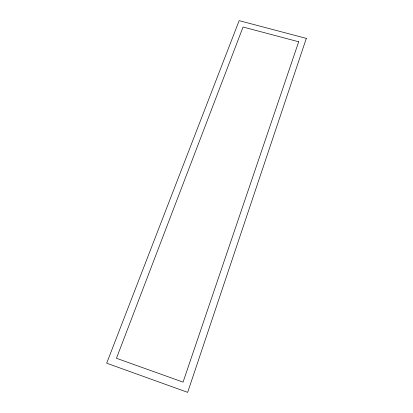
<?xml version="1.0" encoding="UTF-8"?>
<svg xmlns="http://www.w3.org/2000/svg" width="413" height="413" viewBox="0 0 413 413"><rect width="100%" height="100%" fill="white"/><g stroke="black" fill="none" stroke-linecap="round" stroke-linejoin="round"><path stroke-width="0.62" d="M306.317 38.388L187.662 392.35L106.683 363.197L239.142 20.65L306.317 38.388M298.682 41.78L183.057 382.118L116.451 358.283L243.061 27.021L298.682 41.78"/></g></svg>
